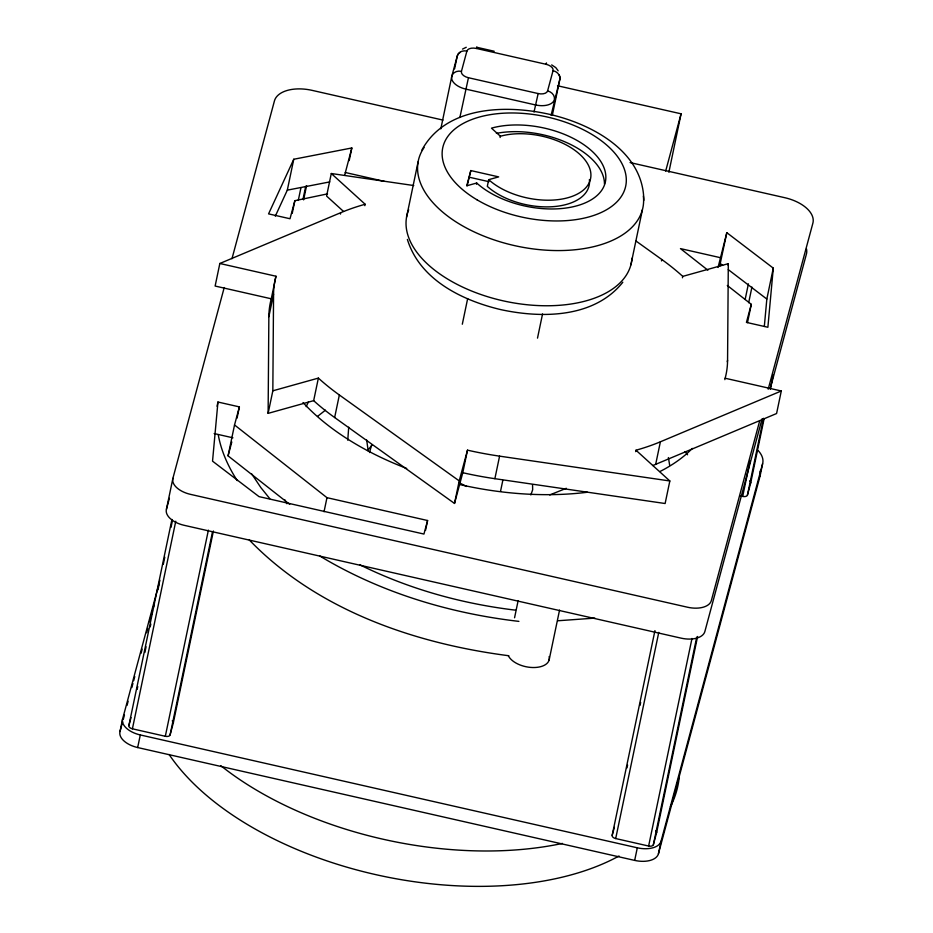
<?xml version="1.0" encoding="UTF-8"?>
<svg xmlns="http://www.w3.org/2000/svg" width="933" height="933" viewBox="0 0 933 933"><rect width="100%" height="100%" fill="white"/><g stroke="black" fill="none" stroke-linecap="round" stroke-linejoin="round"><path stroke-width="1.4" d="M462.78 472.716A230.381 127.156 11.8 0 0 494.875 478.687L665.124 503.517L669.836 480.973L499.587 456.144A230.381 127.156 11.8 0 1 467.491 450.161L462.78 472.716L454.511 503.447L334.644 417.529A230.381 127.156 11.8 0 1 313.663 400.654L268.121 413.366L268.856 316.684A230.381 127.156 11.8 0 1 271.27 298.793L275.981 276.238L219.838 263.491L215.126 286.046L271.27 298.793M268.121 413.366L272.833 390.81L273.567 294.14A230.381 127.156 11.8 0 1 275.981 276.238M724.848 379.649L725.151 378.238A230.381 127.156 11.8 0 0 727.565 360.336L728.3 263.666L682.758 276.378A230.381 127.156 11.8 0 0 661.777 259.502L636.084 241.087M476.623 48.178L476.763 47.105L476.331 48.446A8.432 4.653 11.8 0 0 466.897 51.082A8.432 7.032 15.1 0 0 457.24 56.097L451.782 76.378L440.819 128.859M217.949 402.03L212.537 461.159L259.001 496.613L423.944 534.061L427.594 520.521L326.97 497.674L234.533 424.958L239.384 406.893L217.949 402.03L217.062 406.24M764.325 326.445L766.833 299.05L773.282 268.133L726.819 232.679L718.06 267.456M773.282 268.133L767.882 327.261L746.435 322.398L751.298 304.333L727.308 285.463M546.33 64.004L546.481 62.977L546.038 64.284A8.432 4.653 11.8 0 1 553.047 70.64A8.432 7.032 15.1 0 1 559.823 79.387L552.418 114.852M758.319 450.732A33.728 18.613 11.8 0 1 762.611 463.736L759.987 476.343L658.441 853.765A21.249 11.721 11.8 0 1 634.673 860.401L137.664 747.543A21.249 11.721 11.8 0 1 120.007 731.507L122.631 718.9L158.085 587.137M762.109 418.765L704.87 631.513A21.249 11.721 11.8 0 1 681.113 638.149L184.093 525.291A21.249 11.721 11.8 0 1 166.436 509.243L172.897 478.337L224.223 287.539M213.4 531.005L173.305 722.935L170.074 734.959A4.245 2.344 11.8 0 1 165.316 736.289L132.404 728.813A4.245 2.344 11.8 0 1 128.871 725.606L171.94 519.459M137.163 689.405L137.746 686.56M144.883 652.447L146.073 646.756M150.225 626.859L150.819 624.014M157.945 589.889L159.135 584.21M163.298 564.302L164.779 557.188M171.019 527.343L172.208 521.652M132.404 728.813L175.766 521.244M137.664 747.543L140.3 734.947A21.249 11.721 11.8 0 1 122.631 718.9M165.316 736.289L208.386 530.142M289.697 504.345L228.072 455.864L234.533 424.958M170.074 734.959L212.537 531.658M237.04 418.136L239.384 406.893M275.305 216.176L287.306 190.157L293.767 159.251L351.834 147.962L349.187 160.604M268.856 316.684L273.567 294.14M292.227 213.342L294.863 200.688L327.553 193.866M298.292 200.432L300.962 187.626M303.038 199.102L305.721 186.308M303.61 199.872L306.572 185.655M413.762 185.539L331.297 173.515L326.585 196.058L343.507 211.429M344.639 175.299L351.834 147.962M340.452 214.1L340.743 212.689A230.381 127.156 11.8 0 1 365.153 204.257L331.297 173.515M313.663 400.654L318.375 378.098A230.381 127.156 11.8 0 0 339.355 394.986L459.223 480.892L454.511 503.447M364.85 205.668L365.153 204.257M334.644 417.529L339.355 394.986M324.043 511.727L326.97 497.674M406.566 217.086L418.089 161.899M454.581 68.867L457.24 56.097A16.864 9.307 11.8 0 1 460.191 52.388M459.876 117.476L468.448 77.731A8.432 4.653 11.8 0 1 461.438 71.363L466.897 51.082M467.153 185.749L470.827 170.564L498.665 176.885L488.705 179.672L487.306 186.367A57.543 31.757 11.8 0 0 552.453 206.706A57.543 31.757 11.8 0 0 589.388 179.579M476.436 184.279L476.705 183.02A72.716 40.142 11.8 0 0 576.956 205.785A72.716 40.142 11.8 0 0 591.72 150.913A72.716 40.142 11.8 0 0 491.469 128.148L500.38 136.241A57.543 31.757 11.8 0 1 579.72 154.26A57.543 31.757 11.8 0 1 568.034 197.691A57.543 31.757 11.8 0 1 488.705 179.672M500.123 137.501L500.38 136.241M462.313 324.218L467.666 298.583M425.53 530.364L427.594 520.521M534.026 112.03L538.154 93.557A8.432 4.653 11.8 0 0 547.589 90.933L553.047 70.64M551.111 115.284L559.823 79.387A16.864 9.307 11.8 0 0 559.1 74.838M494.875 478.687L499.587 456.144M500.543 491.259L502.805 480.413M537.501 338.131L542.551 313.954M514.561 617.774L518.13 600.677M630.883 264.89L642.417 209.703M549.129 659.969L559.555 610.077M668.879 172.232L681.078 113.814L557.514 85.754M661.474 260.913L661.777 259.502M635.688 451.63L635.979 450.219A230.381 127.156 11.8 0 0 660.389 441.799L781.294 390.985L776.583 413.529L655.677 464.342A230.381 127.156 11.8 0 1 652.797 465.52M682.455 277.789L682.758 276.378M655.677 464.342L660.389 441.799M719.623 266.36L726.819 232.679M728.008 265.077L728.3 263.666M697.592 636.493L656.599 832.679L653.368 844.703A4.245 2.344 11.8 0 1 648.622 846.033L615.698 838.557A4.245 2.344 11.8 0 1 612.176 835.35L654.943 630.626M626.988 767.882L627.582 765.037M640.061 705.325L640.656 702.479M615.698 838.557L658.768 632.411M727.274 361.747L727.565 360.336M745.14 299.493L748.406 283.854M748.674 302.7L751.94 287.061M634.673 860.401L637.309 847.805A21.249 11.721 11.8 0 0 661.065 841.169L762.611 463.736M747.485 322.608L751.298 304.333M648.622 846.033L691.983 638.464M653.368 844.703L696.729 637.146M658.441 853.765L661.065 841.169M739.939 495.785L742.68 496.414L750.109 460.867M742.68 496.414A4.245 2.344 11.8 0 0 747.438 495.085L763.474 418.311M747.438 495.085L750.668 483.061L764.034 419.08M770.273 389.224L773.235 375.008M348.709 427.174L347.764 440.224M231.979 258.721L274.442 100.904A33.728 18.613 11.8 0 1 312.158 90.373L442.988 120.089M166.436 509.243L169.386 498.269M158.458 585.761L159.94 580.268M120.007 731.507L122.585 721.897M123.331 719.145L124.439 715.028M127.016 705.43L128.124 701.301M131.821 687.574L132.929 683.457M133.664 680.717L134.772 676.6M141.058 653.263L142.166 649.146M146.598 632.679L147.706 628.562M149.548 621.693L150.656 617.576M151.391 614.835L152.499 610.718M153.245 607.966L154.353 603.849M128.871 725.606L131.028 717.582M294.863 200.688L290.011 218.742L268.564 213.879L293.767 159.251M228.072 455.864L231.804 441.974M369.55 452.54L371.439 445.531M470.827 170.564L466.733 185.807L476.705 183.02M459.223 480.892L467.491 450.161M665.672 171.077L681.078 113.814M612.176 835.35L614.322 827.338M759.707 420.795L711.331 600.607A21.249 11.721 11.8 0 1 687.563 607.231L190.554 494.373A21.249 11.721 11.8 0 1 172.897 478.337M768.197 389.224L812.876 223.174A33.728 18.613 11.8 0 0 784.84 197.714L630.09 162.575M770.238 388.56L806.415 254.091A33.728 18.613 11.8 0 0 806.474 248.843M306.164 406.636L308.473 401.866M530.842 494.957L532.673 489.743L532.556 484.659M421.914 149.98C445.892 106.105 505.534 104.519 548.721 114.153C590.881 123.553 643.525 151.076 643.805 200.362M367.52 450.429L372.314 444.889M622.812 282.244C594.274 318.048 542.003 318.503 500.916 309.651C462.535 300.601 419.85 279.935 407.383 239.431M317.57 416.375L325.454 410.158M566.319 488.297L549.724 494.945M462.523 49.087L466.243 47.28M219.838 263.491L340.743 212.689M272.833 390.81L318.375 378.098M287.306 190.157L329.792 181.9M594.822 618.112L557.771 620.772M518.9 621.378C449.053 613.284 380.046 592.362 319.646 555.916M515.506 610.159C461.613 603.721 408.526 588.898 359.823 564.78M508.788 655.736C414.042 643.478 316.917 609.995 249.274 539.95M476.763 47.28L494.187 51.245M476.331 48.446L546.038 64.284M468.448 77.731L538.154 93.557M469.439 177.258L488.95 181.69M345.233 172.488L384.408 181.387M720.113 257.613L680.46 248.61L707.879 270.185M725.151 378.238L781.294 390.985M214.17 433.553L232.935 437.81M140.3 734.947L637.309 847.805M466.523 486.466L459.164 482.711M551.683 64.913L555.788 67.619L558.156 70.803M720.358 263.596L722.632 265.322M728.3 269.649L766.833 299.05M635.979 450.219L669.836 480.973M269.742 498.595L260.855 487.597L251.77 473.987M685.09 451.56L687.539 454.779M237.25 480.612C228.188 466.617 221.144 451.082 218.217 434.591M286.921 503.738L284.705 499.633M368.173 450.849L366.692 440.038M668.39 457.555L669.672 465.229M643.362 196.105A114.712 63.316 11.8 0 1 515.121 245.741A114.712 63.316 11.8 0 1 424.118 147.461M632.003 258.196A114.712 63.316 11.8 0 1 504.59 301.149A114.712 63.316 11.8 0 1 408.689 209.797M496.391 133.361A72.716 40.142 11.8 0 1 568.477 143.437A72.716 40.142 11.8 0 1 604.467 184.116M692.321 448.4A225.063 124.229 11.8 0 1 659.923 471.538M587.428 492.239A225.063 124.229 11.8 0 1 458.674 484.297M406.695 468.436A225.063 124.229 11.8 0 1 303.015 402.543M655.817 830.802A4.245 2.344 11.8 0 1 656.599 832.679M172.243 720.824A4.245 2.344 11.8 0 1 173.305 722.935M749.607 480.95A4.245 2.344 11.8 0 1 750.668 483.061M549.152 656.575A21.249 11.721 11.8 0 1 532.801 667.527A21.249 11.721 11.8 0 1 508.322 655.689M547.589 90.933A8.432 7.032 15.1 0 1 554.365 99.679A16.864 9.307 11.8 0 1 535.507 104.939L465.8 89.113A16.864 9.307 11.8 0 1 451.782 76.378A8.432 7.032 15.1 0 1 461.438 71.363M760.045 471.107A33.728 18.613 11.8 0 1 759.987 476.343M562.436 843.42A269.789 148.907 11.8 0 1 220.794 765.678M679.236 777.061A269.789 148.907 11.8 0 1 670.442 806.753M619.034 856.004A269.789 148.907 11.8 0 1 169.118 754.494M477.031 199.814A93.475 51.595 11.8 0 0 625.332 187.661A93.475 51.595 11.8 0 0 500.275 113.429A93.475 51.595 11.8 0 0 477.031 199.814"/></g></svg>
